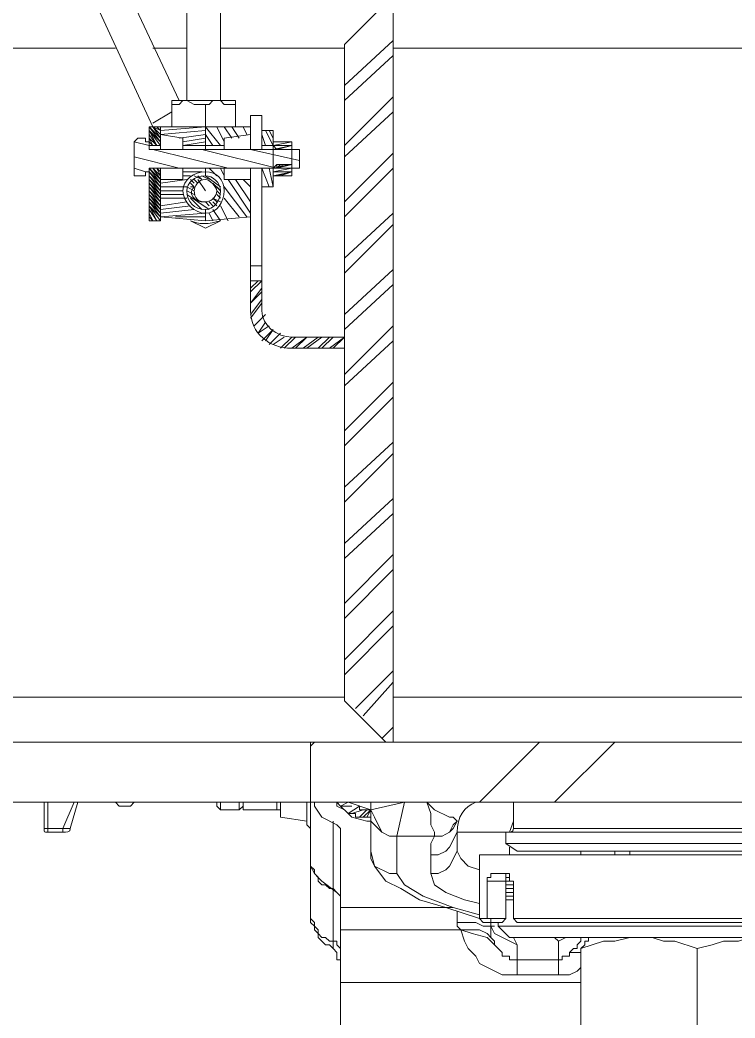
# Model space of a CAD drawing. Header units: millimetres. Extents: x 25083 to 52777, y 24772 to 45779.
# Drawn here: x 46421.3 to 46492.1, y 38540.3 to 38639 of the extents above; entities that cross this region are included whole.
import ezdxf

# ---------------------------------------------------------------- set-up
doc = ezdxf.new("R2010")
doc.units = ezdxf.units.MM

# ---------------------------------------------------------------- blocks, each defined once
blk = doc.blocks.new('zw$F4C5')
at = {"color": 7, "lineweight": 5}
for points in [[(318.255, 181.223), (326.796, 163.027)], [(315.284, 179.738), (324.196, 160.427)], [(327.539, 163.027), (327.539, 176.024)], [(330.881, 163.027), (330.881, 176.024)], [(347.221, 172.682), (343.136, 168.597)], [(347.963, 172.682), (347.963, 99.524)], [(320.483, 168.226), (284.09, 168.226)], [(327.539, 168.226), (324.196, 168.226)], [(343.136, 168.226), (330.881, 168.226)], [(343.136, 168.597), (343.136, 103.609)], [(385.471, 168.226), (347.963, 168.226)], [(326.053, 163.027), (326.053, 162.655)], [(329.395, 163.027), (326.053, 163.027)], [(326.053, 162.655), (326.796, 162.655), (327.167, 163.027), (327.539, 163.027)], [(327.539, 163.027), (328.281, 162.655), (329.395, 162.655)], [(330.881, 163.027), (329.395, 163.027)], [(329.395, 162.655), (329.767, 162.655), (330.138, 163.027), (330.881, 163.027)], [(332.366, 163.027), (330.881, 163.027)], [(330.881, 163.027), (331.252, 162.655), (332.366, 162.655)], [(332.366, 163.027), (332.366, 162.655)], [(332.366, 162.655), (332.366, 163.027)], [(326.053, 160.427), (326.053, 162.655)], [(329.395, 158.199), (329.395, 162.655)], [(332.366, 160.427), (332.366, 162.655)], [(332.366, 160.427), (332.366, 162.655)], [(326.053, 161.913), (324.196, 160.798)], [(332.366, 160.798), (332.366, 161.17)], [(332.366, 161.17), (332.366, 160.798)], [(333.852, 161.541), (333.852, 158.199)], [(334.966, 161.541), (333.852, 161.541)], [(334.966, 158.57), (334.966, 161.541)], [(323.825, 158.57), (323.825, 160.427)], [(323.825, 160.427), (324.939, 160.427)], [(323.825, 158.942), (323.825, 160.427)], [(324.939, 158.57), (324.939, 160.427)], [(324.939, 160.427), (329.395, 160.427)], [(329.395, 160.427), (329.395, 158.57)], [(329.395, 160.427), (329.395, 158.57)], [(333.852, 160.427), (329.395, 160.427)], [(329.395, 160.427), (329.395, 158.199)], [(332.366, 160.798), (332.366, 160.427)], [(332.366, 160.427), (332.366, 160.798)], [(332.366, 160.798), (332.366, 160.427)], [(333.852, 159.684), (333.852, 160.427)], [(334.966, 160.056), (336.08, 160.056)], [(336.08, 158.57), (336.08, 160.056)], [(322.711, 159.313), (322.34, 158.942)], [(323.454, 159.313), (322.711, 159.313)], [(322.711, 159.313), (323.454, 159.313)], [(323.454, 159.313), (323.454, 158.942)], [(324.939, 159.684), (327.167, 159.313)], [(327.167, 158.57), (327.167, 159.313)], [(333.852, 159.684), (331.252, 159.313)], [(331.252, 158.57), (331.252, 159.313)], [(333.852, 159.684), (333.852, 158.199)], [(322.34, 158.942), (322.34, 155.599)], [(323.825, 158.942), (323.454, 158.942)], [(323.825, 158.57), (323.825, 158.199)], [(323.825, 158.57), (324.939, 158.57)], [(338.679, 158.199), (323.825, 158.199)], [(324.939, 158.199), (324.939, 158.57)], [(327.167, 158.57), (329.395, 158.57)], [(327.167, 158.57), (327.167, 158.199)], [(331.252, 158.57), (329.395, 158.57)], [(329.395, 158.199), (329.395, 158.57)], [(329.395, 158.57), (329.395, 158.199)], [(331.252, 158.57), (331.252, 158.199)], [(334.966, 158.57), (336.08, 158.57)], [(334.966, 158.57), (334.966, 158.199)], [(337.937, 158.942), (336.08, 158.942)], [(336.08, 158.57), (336.451, 158.199)], [(336.08, 158.57), (336.08, 158.199)], [(336.08, 158.199), (336.08, 156.342)], [(337.937, 158.199), (336.451, 158.199)], [(337.937, 158.942), (337.937, 158.199)], [(337.937, 157.828), (337.937, 158.199)], [(338.679, 158.199), (338.679, 156.713)], [(337.937, 157.456), (337.937, 157.828)], [(337.937, 157.085), (337.937, 157.456)], [(337.937, 156.713), (337.937, 157.085)], [(323.825, 151.143), (323.825, 156.342)], [(323.825, 156.342), (324.939, 156.342)], [(323.825, 156.342), (338.679, 156.342)], [(324.939, 151.143), (324.939, 156.342)], [(327.167, 155.228), (327.167, 156.342)], [(327.167, 156.342), (329.395, 156.342)], [(329.395, 156.342), (329.395, 155.971)], [(329.395, 156.342), (329.395, 155.971)], [(331.252, 156.342), (329.395, 156.342)], [(329.395, 156.342), (329.395, 155.971)], [(331.252, 155.228), (331.252, 156.342)], [(333.852, 142.23), (333.852, 156.342)], [(333.852, 156.342), (333.852, 155.228)], [(334.966, 142.23), (334.966, 156.342)], [(334.966, 156.342), (336.08, 156.342)], [(336.451, 156.713), (336.08, 156.342)], [(336.08, 154.485), (336.08, 156.342)], [(336.451, 156.713), (337.937, 156.713)], [(337.937, 156.713), (337.937, 155.971)], [(338.679, 156.713), (338.679, 156.342)], [(322.711, 155.599), (322.34, 155.599)], [(322.711, 155.599), (323.454, 155.599)], [(323.454, 155.971), (323.454, 155.599)], [(323.825, 155.971), (323.454, 155.971)], [(323.825, 151.143), (323.825, 155.971)], [(327.167, 155.228), (324.939, 155.228)], [(328.653, 155.228), (329.395, 154.114)], [(329.395, 155.599), (329.395, 155.971)], [(329.395, 155.599), (329.395, 155.971)], [(331.252, 155.228), (333.852, 155.228)], [(333.852, 151.514), (333.852, 155.228)], [(336.08, 155.971), (336.08, 155.599)], [(337.937, 155.599), (336.08, 155.599)], [(337.937, 155.971), (337.937, 155.599)], [(334.966, 154.485), (336.08, 154.485)], [(329.395, 151.886), (329.395, 152.257)], [(329.395, 151.886), (329.395, 152.257)], [(323.825, 151.143), (324.939, 151.143)], [(329.395, 151.143), (324.939, 151.514)], [(329.395, 151.143), (324.939, 151.514)], [(327.91, 151.143), (329.395, 150.4)], [(329.395, 151.886), (329.395, 151.143)], [(329.395, 151.886), (329.395, 151.143)], [(329.395, 151.886), (329.395, 151.143)], [(329.395, 151.143), (333.852, 151.514)], [(329.395, 151.143), (333.852, 151.514)], [(329.395, 150.4), (330.881, 151.143)], [(333.852, 146.687), (334.966, 146.687)], [(333.852, 145.201), (334.966, 145.201)], [(337.937, 139.631), (343.136, 139.631)], [(343.136, 138.517), (337.937, 138.517)], [(236.184, 103.981), (343.136, 103.981)], [(347.963, 103.981), (385.471, 103.981)], [(347.221, 99.524), (343.136, 103.609)], [(256.238, 99.524), (528.444, 99.524)], [(339.793, 82.07), (339.793, 99.524)], [(272.949, 93.582), (528.444, 93.582)], [(313.427, 90.983), (313.427, 93.582)], [(313.798, 90.612), (313.798, 93.582)], [(315.284, 90.983), (316.398, 93.582)], [(316.027, 90.983), (316.769, 93.582)], [(321.226, 93.211), (320.854, 93.211), (320.483, 93.582)], [(322.34, 93.582), (321.968, 93.211), (321.226, 93.211)], [(330.51, 93.582), (330.51, 93.211)], [(330.881, 92.84), (330.51, 93.211)], [(330.881, 93.582), (330.881, 92.84)], [(332.738, 92.84), (332.738, 93.582)], [(333.109, 93.211), (332.738, 92.84)], [(333.109, 93.582), (333.109, 93.211)], [(333.109, 93.582), (333.109, 92.84)], [(333.109, 93.211), (333.109, 92.84)], [(336.451, 92.84), (336.451, 93.582)], [(336.451, 93.582), (336.451, 92.84)], [(336.451, 93.211), (336.451, 92.84)], [(336.823, 93.582), (336.823, 92.097)], [(339.422, 92.468), (339.422, 93.582)], [(342.393, 91.354), (340.908, 92.097), (340.165, 93.211), (340.165, 93.582)], [(342.764, 93.211), (342.393, 93.582)], [(342.393, 93.582), (342.393, 93.211)], [(342.393, 93.211), (342.393, 93.582)], [(342.393, 93.211), (342.393, 93.582)], [(342.393, 93.211), (342.393, 93.582)], [(342.393, 93.211), (343.136, 92.84), (343.878, 92.097)], [(343.507, 93.582), (342.764, 93.211)], [(343.507, 92.468), (342.764, 93.211)], [(342.764, 93.211), (343.878, 93.211)], [(342.764, 93.211), (343.878, 93.211)], [(345.735, 92.84), (343.507, 93.582)], [(344.621, 93.211), (343.507, 92.468)], [(343.507, 92.468), (344.621, 93.211)], [(344.621, 93.211), (344.621, 92.84)], [(345.735, 88.755), (345.735, 93.582)], [(345.735, 92.84), (349.077, 93.582)], [(348.335, 90.24), (349.077, 93.582)], [(349.077, 93.582), (351.306, 93.582)], [(353.905, 92.097), (353.534, 92.097), (352.048, 92.84), (351.306, 93.582)], [(352.048, 90.24), (352.048, 90.612), (351.677, 91.354), (351.677, 92.468), (351.306, 93.582)], [(355.762, 93.582), (359.847, 93.582)], [(359.847, 90.983), (359.847, 93.582)], [(330.881, 92.84), (332.738, 92.84)], [(333.109, 92.84), (336.451, 92.84)], [(336.451, 92.84), (336.823, 92.84)], [(336.823, 92.097), (339.422, 91.726)], [(339.422, 92.468), (339.422, 91.354), (339.793, 90.983)], [(343.878, 92.468), (343.507, 92.468)], [(343.878, 92.468), (344.993, 92.84)], [(344.621, 92.097), (344.25, 92.097), (344.25, 92.468), (343.878, 92.468)], [(343.878, 92.097), (345.364, 91.726)], [(344.621, 92.84), (345.364, 92.84)], [(345.364, 92.84), (344.621, 92.097)], [(344.993, 92.097), (344.621, 92.097)], [(344.993, 92.097), (345.735, 92.84)], [(345.364, 92.097), (344.993, 92.097)], [(345.364, 92.84), (345.735, 92.84)], [(345.364, 92.097), (345.735, 92.84)], [(345.735, 92.097), (345.364, 92.097)], [(345.735, 92.84), (346.107, 92.097)], [(345.735, 92.468), (345.735, 92.84)], [(348.335, 90.24), (347.592, 90.24), (346.849, 90.612), (345.735, 91.726), (345.735, 92.468)], [(346.107, 92.097), (346.849, 90.612), (347.592, 90.24), (348.335, 90.24)], [(354.276, 91.726), (353.905, 92.097)], [(359.847, 92.097), (359.847, 91.726)], [(313.798, 90.983), (313.427, 90.983), (313.427, 91.354)], [(315.284, 90.983), (313.798, 90.983)], [(315.284, 90.612), (315.284, 90.983)], [(316.027, 90.983), (315.284, 90.983)], [(342.022, 79.842), (342.022, 91.726)], [(342.764, 90.983), (342.393, 91.354)], [(342.764, 49.762), (342.764, 90.983)], [(345.364, 91.726), (345.735, 91.726)], [(354.276, 91.726), (353.905, 90.983), (353.534, 90.612), (352.791, 90.24), (352.048, 90.24)], [(353.905, 91.354), (353.534, 90.612), (352.791, 90.24), (352.048, 90.24)], [(354.276, 91.726), (353.905, 91.354)], [(359.847, 91.726), (359.476, 90.612)], [(359.847, 90.983), (399.954, 90.983)], [(313.798, 90.612), (315.284, 90.612)], [(348.335, 90.24), (348.335, 86.527)], [(352.048, 90.24), (348.335, 90.24)], [(354.276, 90.612), (353.534, 89.126), (353.162, 88.755), (352.42, 88.383), (351.677, 88.383)], [(352.048, 90.24), (351.677, 89.498), (351.677, 88.383)], [(354.276, 88.755), (354.276, 90.612)], [(359.847, 90.612), (354.276, 90.612)], [(359.104, 90.612), (359.104, 89.498)], [(359.104, 90.612), (400.696, 90.612)], [(400.696, 90.612), (359.104, 90.612)], [(360.218, 88.755), (359.104, 89.498)], [(359.104, 89.498), (400.696, 89.498)], [(359.476, 88.383), (359.476, 89.126)], [(348.706, 85.041), (347.221, 85.784), (346.107, 87.269), (345.735, 88.755)], [(345.735, 88.755), (345.735, 88.012), (346.107, 87.269), (347.592, 86.527), (348.335, 86.527)], [(351.677, 86.527), (352.42, 86.527), (353.162, 86.898), (353.534, 87.269), (354.276, 88.755)], [(351.677, 86.527), (351.677, 88.383)], [(356.505, 86.898), (355.391, 87.269), (354.648, 88.012), (354.276, 88.755)], [(356.505, 88.383), (356.505, 82.07)], [(403.296, 88.383), (356.505, 88.383)], [(356.876, 88.383), (356.505, 88.383)], [(403.296, 88.383), (356.876, 88.383)], [(360.218, 88.755), (399.954, 88.755)], [(366.531, 88.755), (366.531, 88.383)], [(369.874, 88.755), (369.874, 88.383)], [(371.359, 88.755), (371.359, 88.383)], [(340.165, 86.527), (340.165, 86.898), (339.793, 87.269)], [(339.793, 87.269), (340.165, 86.527), (340.908, 85.784), (342.393, 84.67)], [(340.908, 85.413), (340.536, 85.784), (340.536, 86.155), (340.165, 86.527)], [(353.905, 83.184), (350.934, 84.298), (349.077, 85.413), (348.335, 86.527)], [(351.677, 86.527), (352.048, 85.413), (353.162, 84.67), (355.019, 83.927), (356.505, 83.556)], [(357.619, 86.527), (357.619, 86.155), (357.247, 86.155), (357.247, 85.784)], [(357.619, 86.527), (359.104, 86.527)], [(359.476, 86.527), (359.104, 86.527)], [(359.847, 85.784), (359.476, 85.784), (359.476, 86.527), (359.104, 86.527)], [(359.104, 86.155), (359.104, 86.527)], [(359.476, 86.155), (359.104, 86.155)], [(359.476, 86.155), (359.104, 86.155)], [(359.104, 85.784), (359.104, 86.155)], [(342.022, 85.041), (341.65, 85.041), (341.279, 85.413), (340.908, 85.413)], [(342.393, 84.67), (342.022, 85.041)], [(353.162, 83.184), (350.563, 83.927), (348.706, 85.041)], [(357.247, 85.784), (357.247, 82.07)], [(359.104, 85.784), (357.247, 85.784)], [(359.476, 85.784), (359.104, 85.784)], [(359.104, 82.07), (359.104, 85.784)], [(359.847, 85.413), (359.104, 85.413)], [(359.847, 85.413), (359.104, 85.413)], [(359.847, 85.041), (359.104, 85.041)], [(359.847, 82.07), (359.847, 85.784)], [(342.393, 84.67), (342.764, 84.298)], [(359.847, 84.67), (359.104, 84.67)], [(359.104, 84.298), (359.847, 84.298)], [(359.847, 84.298), (359.104, 84.298)], [(342.764, 83.184), (353.534, 83.184)], [(353.162, 83.184), (356.505, 82.07)], [(353.162, 83.184), (353.905, 83.184)], [(356.505, 82.442), (353.905, 83.184)], [(359.847, 83.927), (359.104, 83.927)], [(339.793, 82.07), (340.165, 81.699), (340.165, 81.328), (340.536, 80.956), (340.536, 80.585), (340.908, 80.214), (341.279, 80.214), (341.65, 79.842), (342.022, 79.842)], [(339.793, 82.07), (339.793, 81.699), (340.165, 81.328), (340.165, 80.956), (340.536, 80.585), (340.536, 80.214), (341.279, 79.471), (341.65, 79.471), (342.022, 79.099)], [(354.276, 81.699), (354.276, 82.813)], [(356.876, 81.699), (356.505, 82.07)], [(356.505, 82.07), (359.104, 82.07)], [(357.619, 81.699), (357.619, 82.07), (357.247, 82.07)], [(358.733, 81.699), (359.104, 82.07)], [(360.218, 81.699), (359.847, 82.07)], [(359.847, 82.07), (385.842, 82.07)], [(354.276, 81.699), (354.276, 81.328), (354.648, 80.956)], [(354.276, 81.699), (356.133, 81.699), (356.876, 81.328)], [(356.876, 81.699), (358.733, 81.699)], [(356.876, 81.328), (357.619, 81.328)], [(357.247, 81.699), (357.619, 81.699)], [(357.619, 81.699), (357.619, 81.328), (357.99, 81.328)], [(357.619, 81.699), (357.619, 81.328)], [(358.361, 81.699), (357.619, 81.699)], [(357.619, 80.214), (357.619, 81.328)], [(360.218, 79.471), (357.99, 80.585), (357.619, 81.328)], [(358.361, 81.699), (358.361, 81.328)], [(359.476, 80.214), (358.361, 81.328)], [(358.361, 81.328), (401.439, 81.328)], [(360.218, 81.699), (385.471, 81.699)], [(354.648, 80.956), (342.764, 80.956)], [(358.361, 79.099), (357.247, 80.214), (355.762, 80.585), (354.648, 80.956)], [(357.619, 80.214), (357.247, 80.585), (356.505, 80.956), (354.648, 80.956)], [(354.648, 80.956), (355.019, 79.842), (355.391, 79.099), (356.133, 78.357), (356.505, 77.614), (358.733, 76.5), (360.218, 76.5)], [(358.361, 79.099), (357.99, 79.471), (357.99, 79.842), (357.619, 80.214)], [(359.476, 80.214), (400.696, 80.214)], [(360.218, 79.471), (359.847, 80.214)], [(363.932, 80.214), (364.303, 79.842)], [(365.046, 80.214), (364.303, 79.842)], [(365.417, 78.728), (365.789, 79.099), (366.16, 79.099), (366.16, 79.471), (366.531, 79.842), (366.531, 80.214)], [(366.531, 79.099), (366.903, 79.471), (366.903, 79.842), (367.274, 79.842), (367.274, 80.214)], [(372.473, 80.214), (371.359, 80.214), (369.874, 79.842), (368.759, 79.842), (366.531, 79.099)], [(367.274, 80.214), (366.903, 80.214)], [(378.043, 79.099), (375.815, 79.842), (374.701, 79.842), (373.587, 80.214), (372.473, 80.214)], [(384.728, 80.214), (383.242, 80.214), (382.128, 79.842), (380.643, 79.842), (379.529, 79.471), (378.043, 79.099)], [(342.022, 79.842), (342.022, 79.099)], [(342.022, 79.842), (342.393, 79.842), (342.393, 79.471), (342.764, 79.099)], [(342.022, 79.099), (342.393, 78.728), (342.393, 77.985), (342.764, 77.985), (342.764, 77.614)], [(360.218, 77.985), (359.476, 77.985), (359.476, 78.357), (358.733, 78.357), (358.733, 78.728), (358.361, 79.099)], [(360.218, 79.471), (360.218, 77.985)], [(364.303, 77.985), (364.303, 79.842)], [(366.531, 70.187), (366.531, 79.099)], [(378.043, 70.187), (378.043, 79.099)], [(365.417, 78.728), (365.417, 78.357), (364.675, 78.357), (364.675, 77.985), (364.303, 77.985)], [(366.531, 78.728), (365.417, 78.728)], [(360.218, 77.985), (360.218, 76.5)], [(360.218, 77.985), (364.303, 77.985)], [(364.303, 76.5), (364.303, 77.985)], [(364.303, 76.5), (365.417, 76.5), (366.16, 76.871), (366.531, 77.243)], [(364.303, 76.5), (360.218, 76.5)], [(342.764, 75.757), (366.531, 75.757)]]:
    blk.add_lwpolyline(points, dxfattribs=at)
at = {"color": 7, "lineweight": 0}
for points in [[(347.221, 172.682), (343.136, 168.597)], [(347.963, 168.968), (343.136, 164.512)], [(347.963, 167.483), (343.136, 163.027)], [(347.963, 163.398), (343.136, 158.57)], [(347.963, 161.913), (343.136, 157.456)], [(323.825, 160.427), (324.939, 158.942)], [(323.825, 160.427), (324.939, 158.942)], [(323.825, 160.427), (324.939, 158.942)], [(323.825, 160.427), (324.939, 158.942)], [(323.825, 160.427), (324.939, 158.942)], [(323.825, 160.427), (324.939, 158.942)], [(323.825, 160.427), (324.939, 159.313)], [(323.825, 160.427), (324.939, 159.313)], [(323.825, 160.427), (324.939, 159.313)], [(323.825, 160.427), (324.939, 159.313)], [(323.825, 160.427), (324.939, 159.313)], [(323.825, 160.427), (324.939, 159.313)], [(323.825, 160.056), (324.568, 158.57)], [(323.825, 160.056), (324.939, 158.57)], [(323.825, 160.056), (324.939, 158.57)], [(323.825, 160.056), (324.939, 158.57)], [(323.825, 160.056), (324.939, 158.57)], [(323.825, 160.056), (324.939, 158.57)], [(323.825, 160.056), (324.939, 158.942)], [(324.196, 160.427), (324.939, 159.313)], [(324.196, 160.427), (324.939, 159.313)], [(324.196, 160.427), (324.939, 159.684)], [(324.196, 160.427), (324.939, 159.684)], [(324.196, 160.427), (324.939, 159.684)], [(324.196, 160.427), (324.939, 159.684)], [(324.196, 160.427), (324.939, 159.684)], [(324.196, 160.427), (324.939, 159.684)], [(324.196, 160.427), (324.939, 159.684)], [(324.196, 160.427), (324.939, 160.056)], [(324.568, 160.427), (324.939, 160.056)], [(324.568, 160.427), (324.939, 160.056)], [(324.568, 160.427), (324.939, 160.056)], [(324.568, 160.427), (324.939, 160.056)], [(324.568, 160.427), (324.939, 160.056)], [(324.568, 160.427), (324.939, 160.056)], [(324.568, 160.427), (324.939, 160.427)], [(324.568, 160.427), (324.939, 160.427)], [(324.568, 160.427), (324.939, 160.427)], [(324.568, 160.427), (324.939, 160.427)], [(329.395, 160.427), (324.939, 160.056)], [(329.395, 160.056), (324.939, 159.684)], [(329.395, 160.427), (330.881, 158.57)], [(330.51, 160.427), (331.252, 158.942)], [(331.252, 160.427), (331.995, 159.313)], [(331.995, 160.427), (332.738, 159.313)], [(333.109, 160.427), (333.48, 159.684)], [(336.08, 158.57), (335.337, 160.056)], [(336.08, 159.313), (335.709, 160.056)], [(323.825, 159.684), (324.568, 158.57)], [(323.825, 159.684), (324.568, 158.57)], [(323.825, 159.684), (324.568, 158.57)], [(323.825, 159.684), (324.568, 158.57)], [(323.825, 159.684), (324.568, 158.57)], [(323.825, 159.684), (324.568, 158.57)], [(323.825, 159.684), (324.568, 158.57)], [(323.825, 159.313), (324.196, 158.57)], [(323.825, 159.313), (324.196, 158.57)], [(323.825, 159.313), (324.196, 158.57)], [(323.825, 159.313), (324.196, 158.57)], [(323.825, 159.313), (324.196, 158.57)], [(323.825, 159.313), (324.568, 158.57)], [(323.825, 159.313), (324.568, 158.57)], [(329.395, 159.684), (326.796, 159.313)], [(329.395, 159.313), (327.167, 158.942)], [(329.395, 159.684), (330.138, 158.57)], [(335.337, 158.57), (334.966, 159.684)], [(322.34, 158.942), (323.825, 158.57)], [(323.825, 158.942), (323.825, 158.57)], [(323.825, 158.942), (324.196, 158.57)], [(323.825, 158.942), (324.196, 158.57)], [(323.825, 158.942), (324.196, 158.57)], [(323.825, 158.942), (324.196, 158.57)], [(323.825, 158.942), (324.196, 158.57)], [(323.825, 158.942), (324.196, 158.57)], [(324.196, 158.199), (331.624, 156.342)], [(329.395, 158.942), (327.167, 158.57)], [(329.395, 158.57), (329.024, 158.57)], [(329.024, 158.199), (336.451, 156.342)], [(333.852, 158.199), (338.679, 157.085)], [(337.937, 158.942), (336.08, 158.57)], [(337.937, 158.942), (336.08, 158.57)], [(337.937, 158.942), (336.08, 158.57)], [(337.937, 158.942), (336.08, 158.57)], [(337.937, 158.942), (336.08, 158.57)], [(337.937, 158.942), (336.08, 158.57)], [(337.937, 158.942), (336.08, 158.57)], [(337.937, 158.942), (336.08, 158.57)], [(337.937, 158.942), (336.08, 158.57)], [(337.937, 158.942), (336.08, 158.57)], [(337.937, 158.942), (336.08, 158.57)], [(337.937, 158.942), (336.08, 158.57)], [(337.937, 158.942), (336.08, 158.57)], [(337.937, 158.942), (336.08, 158.57)], [(337.937, 158.942), (336.08, 158.57)], [(337.937, 158.942), (336.08, 158.57)], [(337.937, 158.942), (336.08, 158.57)], [(337.937, 158.942), (336.08, 158.942)], [(337.937, 158.942), (336.08, 158.942)], [(337.937, 158.942), (336.08, 158.942)], [(337.937, 158.942), (336.08, 158.942)], [(337.937, 158.942), (336.08, 158.942)], [(337.937, 158.942), (336.08, 158.942)], [(337.937, 158.942), (336.08, 158.942)], [(337.937, 158.942), (336.08, 158.942)], [(337.937, 158.942), (336.08, 158.942)], [(337.937, 158.942), (336.08, 158.942)], [(337.937, 158.942), (336.08, 158.942)], [(337.565, 158.942), (336.08, 158.942)], [(337.565, 158.942), (336.08, 158.942)], [(337.565, 158.942), (336.08, 158.942)], [(337.194, 158.942), (336.08, 158.942)], [(337.194, 158.942), (336.08, 158.942)], [(337.194, 158.942), (336.08, 158.942)], [(336.823, 158.942), (336.08, 158.942)], [(336.823, 158.942), (336.08, 158.942)], [(336.823, 158.942), (336.08, 158.942)], [(336.451, 158.942), (336.08, 158.942)], [(336.451, 158.942), (336.08, 158.942)], [(336.451, 158.942), (336.08, 158.942)], [(337.937, 158.57), (336.08, 158.199)], [(337.937, 158.57), (336.08, 158.199)], [(337.937, 158.57), (336.08, 158.199)], [(337.937, 158.57), (336.08, 158.199)], [(337.937, 158.57), (336.08, 158.199)], [(337.937, 158.57), (336.08, 158.57)], [(337.937, 158.57), (336.08, 158.57)], [(337.937, 158.57), (336.08, 158.57)], [(337.937, 158.57), (336.08, 158.57)], [(337.937, 158.57), (336.08, 158.57)], [(337.937, 158.57), (336.08, 158.57)], [(337.937, 158.57), (336.08, 158.57)], [(337.937, 158.57), (336.08, 158.57)], [(337.937, 158.57), (336.08, 158.57)], [(337.937, 158.57), (336.08, 158.57)], [(337.937, 158.57), (336.08, 158.57)], [(337.937, 158.57), (336.08, 158.57)], [(337.937, 158.57), (336.08, 158.57)], [(337.937, 158.57), (336.08, 158.57)], [(337.937, 158.57), (336.08, 158.57)], [(337.937, 158.57), (336.08, 158.57)], [(337.937, 158.57), (336.08, 158.57)], [(337.937, 158.57), (336.08, 158.57)], [(337.937, 158.57), (336.451, 158.199)], [(337.937, 158.57), (336.451, 158.199)], [(337.937, 158.57), (336.451, 158.199)], [(337.937, 158.57), (336.451, 158.199)], [(337.937, 158.57), (336.451, 158.199)], [(337.937, 158.57), (336.451, 158.199)], [(337.937, 158.57), (336.451, 158.199)], [(337.937, 158.57), (336.451, 158.199)], [(337.937, 158.57), (336.451, 158.199)], [(337.937, 158.57), (336.451, 158.199)], [(337.937, 158.57), (336.451, 158.199)], [(337.937, 158.199), (336.451, 158.199)], [(337.937, 158.199), (336.451, 158.199)], [(337.937, 158.199), (336.451, 158.199)], [(337.937, 158.199), (336.451, 158.199)], [(337.937, 158.199), (336.451, 158.199)], [(337.937, 158.199), (336.451, 158.199)], [(337.937, 158.199), (336.451, 158.199)], [(337.937, 158.199), (336.823, 158.199)], [(337.937, 158.199), (336.823, 158.199)], [(337.937, 158.199), (336.823, 158.199)], [(337.937, 158.199), (337.194, 158.199)], [(337.937, 158.199), (337.194, 158.199)], [(337.937, 158.199), (337.194, 158.199)], [(337.937, 158.199), (337.565, 158.199)], [(337.937, 158.199), (337.565, 158.199)], [(337.937, 158.199), (337.565, 158.199)], [(322.34, 157.456), (326.796, 156.342)], [(347.963, 157.828), (343.136, 153)], [(322.34, 156.342), (323.454, 155.971)], [(323.825, 156.342), (324.939, 154.857)], [(323.825, 156.342), (324.939, 154.857)], [(323.825, 156.342), (324.939, 154.857)], [(323.825, 156.342), (324.939, 154.857)], [(323.825, 156.342), (324.939, 154.857)], [(323.825, 156.342), (324.939, 154.857)], [(323.825, 156.342), (324.939, 155.228)], [(324.196, 156.342), (324.939, 155.228)], [(324.196, 156.342), (324.939, 155.228)], [(324.196, 156.342), (324.939, 155.228)], [(324.196, 156.342), (324.939, 155.228)], [(324.196, 156.342), (324.939, 155.228)], [(324.196, 156.342), (324.939, 155.228)], [(324.196, 156.342), (324.939, 155.228)], [(324.196, 156.342), (324.939, 155.599)], [(324.196, 156.342), (324.939, 155.599)], [(324.196, 156.342), (324.939, 155.599)], [(324.196, 156.342), (324.939, 155.599)], [(324.568, 156.342), (324.939, 155.599)], [(324.568, 156.342), (324.939, 155.599)], [(324.568, 156.342), (324.939, 155.599)], [(324.568, 156.342), (324.939, 155.971)], [(324.568, 156.342), (324.939, 155.971)], [(324.568, 156.342), (324.939, 155.971)], [(324.568, 156.342), (324.939, 155.971)], [(324.568, 156.342), (324.939, 155.971)], [(324.568, 156.342), (324.939, 155.971)], [(324.568, 156.342), (324.939, 155.971)], [(327.91, 156.342), (327.167, 156.342)], [(329.767, 156.342), (330.51, 155.599)], [(330.881, 156.342), (331.252, 155.599)], [(335.709, 154.485), (334.966, 156.342)], [(336.08, 154.485), (335.709, 156.342)], [(337.937, 156.713), (336.08, 156.342)], [(336.08, 155.971), (336.08, 156.342)], [(337.937, 156.342), (336.08, 155.971)], [(337.937, 156.342), (336.08, 155.971)], [(337.937, 156.342), (336.08, 155.971)], [(337.937, 156.342), (336.08, 155.971)], [(337.937, 156.342), (336.08, 155.971)], [(337.937, 156.342), (336.08, 155.971)], [(337.937, 156.342), (336.08, 155.971)], [(337.937, 156.342), (336.08, 155.971)], [(337.937, 156.342), (336.08, 155.971)], [(337.937, 156.342), (336.08, 155.971)], [(337.937, 156.342), (336.08, 155.971)], [(337.937, 156.342), (336.08, 155.971)], [(337.937, 156.342), (336.08, 155.971)], [(337.937, 156.342), (336.08, 155.971)], [(337.937, 156.342), (336.08, 155.971)], [(337.937, 156.342), (336.08, 155.971)], [(337.937, 156.342), (336.08, 156.342)], [(337.937, 156.342), (336.08, 156.342)], [(337.937, 156.342), (336.08, 156.342)], [(337.937, 156.342), (336.08, 156.342)], [(337.937, 156.342), (336.08, 156.342)], [(337.937, 156.342), (336.08, 156.342)], [(337.937, 156.342), (336.08, 156.342)], [(337.937, 156.342), (336.08, 156.342)], [(337.937, 156.342), (336.08, 156.342)], [(337.937, 156.342), (336.08, 156.342)], [(337.937, 156.342), (336.08, 156.342)], [(337.937, 156.342), (336.08, 156.342)], [(337.937, 156.342), (336.08, 156.342)], [(337.937, 156.342), (336.08, 156.342)], [(337.937, 156.342), (336.08, 156.342)], [(337.937, 156.342), (336.08, 156.342)], [(337.937, 156.342), (336.08, 156.342)], [(337.937, 156.342), (336.08, 156.342)], [(337.937, 156.342), (336.08, 156.342)], [(337.937, 156.713), (336.451, 156.342)], [(337.937, 156.713), (336.451, 156.342)], [(337.937, 156.713), (336.451, 156.342)], [(337.565, 156.713), (336.451, 156.342)], [(337.565, 156.713), (336.451, 156.342)], [(337.565, 156.713), (336.451, 156.342)], [(337.194, 156.713), (336.451, 156.342)], [(337.194, 156.713), (336.451, 156.342)], [(337.194, 156.713), (336.451, 156.342)], [(336.823, 156.713), (336.451, 156.342)], [(336.823, 156.713), (336.451, 156.342)], [(336.823, 156.713), (336.451, 156.342)], [(336.451, 156.713), (336.451, 156.342)], [(347.963, 156.342), (343.136, 151.514)], [(323.825, 155.971), (324.939, 154.485)], [(323.825, 155.971), (324.939, 154.485)], [(323.825, 155.971), (324.939, 154.485)], [(323.825, 155.971), (324.939, 154.485)], [(323.825, 155.971), (324.939, 154.485)], [(323.825, 155.971), (324.939, 154.485)], [(323.825, 155.971), (324.939, 154.857)], [(323.825, 155.599), (324.939, 154.114)], [(323.825, 155.599), (324.939, 154.114)], [(323.825, 155.599), (324.939, 154.114)], [(323.825, 155.599), (324.939, 154.114)], [(323.825, 155.599), (324.939, 154.114)], [(323.825, 155.599), (324.939, 154.114)], [(323.825, 155.599), (324.939, 154.485)], [(323.825, 155.228), (324.939, 153.743)], [(323.825, 155.228), (324.939, 153.743)], [(323.825, 155.228), (324.939, 153.743)], [(323.825, 155.228), (324.939, 153.743)], [(323.825, 155.228), (324.939, 153.743)], [(323.825, 155.228), (324.939, 153.743)], [(323.825, 155.228), (324.939, 154.114)], [(327.539, 155.228), (324.939, 154.857)], [(329.024, 155.971), (327.167, 155.971)], [(327.91, 155.599), (327.167, 155.599)], [(328.281, 154.857), (327.91, 155.228)], [(329.024, 155.228), (328.281, 155.599)], [(328.653, 154.857), (328.281, 155.228)], [(329.024, 155.228), (328.653, 155.599)], [(329.767, 155.228), (329.024, 155.599)], [(330.881, 154.485), (329.395, 155.599)], [(331.624, 155.228), (333.852, 151.886)], [(332.366, 155.228), (333.852, 153)], [(333.109, 155.228), (333.852, 154.485)], [(337.937, 155.971), (336.08, 155.599)], [(337.937, 155.971), (336.08, 155.599)], [(337.937, 155.971), (336.08, 155.599)], [(337.937, 155.971), (336.08, 155.599)], [(337.937, 155.971), (336.08, 155.599)], [(337.937, 155.971), (336.08, 155.599)], [(337.937, 155.971), (336.08, 155.599)], [(337.937, 155.971), (336.08, 155.599)], [(337.937, 155.971), (336.08, 155.599)], [(337.937, 155.971), (336.08, 155.599)], [(337.937, 155.971), (336.08, 155.971)], [(337.937, 155.971), (336.08, 155.971)], [(337.937, 155.971), (336.08, 155.971)], [(337.937, 155.971), (336.08, 155.971)], [(337.937, 155.971), (336.08, 155.971)], [(337.937, 155.971), (336.08, 155.971)], [(337.937, 155.971), (336.08, 155.971)], [(337.937, 155.971), (336.08, 155.971)], [(337.937, 155.971), (336.08, 155.971)], [(337.937, 155.971), (336.08, 155.971)], [(337.937, 155.971), (336.08, 155.971)], [(337.937, 155.971), (336.08, 155.971)], [(337.937, 155.971), (336.08, 155.971)], [(337.937, 155.971), (336.08, 155.971)], [(337.937, 155.971), (336.08, 155.971)], [(337.937, 155.971), (336.08, 155.971)], [(337.937, 155.971), (336.08, 155.971)], [(337.937, 155.971), (336.08, 155.971)], [(337.937, 155.971), (336.451, 155.599)], [(337.937, 155.971), (336.451, 155.599)], [(337.937, 155.971), (336.451, 155.599)], [(337.937, 155.971), (336.823, 155.599)], [(337.937, 155.971), (336.823, 155.599)], [(337.937, 155.599), (336.823, 155.599)], [(337.937, 155.599), (337.194, 155.599)], [(337.937, 155.599), (337.194, 155.599)], [(337.937, 155.599), (337.194, 155.599)], [(337.937, 155.599), (337.565, 155.599)], [(337.937, 155.599), (337.565, 155.599)], [(337.937, 155.599), (337.565, 155.599)], [(323.825, 154.857), (324.939, 153.371)], [(323.825, 154.857), (324.939, 153.371)], [(323.825, 154.857), (324.939, 153.371)], [(323.825, 154.857), (324.939, 153.371)], [(323.825, 154.857), (324.939, 153.371)], [(323.825, 154.857), (324.939, 153.371)], [(323.825, 154.857), (324.939, 153.743)], [(323.825, 154.485), (324.939, 153)], [(323.825, 154.485), (324.939, 153)], [(323.825, 154.485), (324.939, 153)], [(323.825, 154.485), (324.939, 153)], [(323.825, 154.485), (324.939, 153)], [(323.825, 154.485), (324.939, 153)], [(323.825, 154.485), (324.939, 153.371)], [(323.825, 154.114), (324.939, 152.629)], [(323.825, 154.114), (324.939, 152.629)], [(323.825, 154.114), (324.939, 152.629)], [(323.825, 154.114), (324.939, 152.629)], [(323.825, 154.114), (324.939, 152.629)], [(323.825, 154.114), (324.939, 152.629)], [(323.825, 154.114), (324.939, 153)], [(323.825, 154.114), (324.939, 153)], [(327.539, 154.485), (324.939, 154.485)], [(327.167, 154.114), (324.939, 154.114)], [(328.281, 154.114), (327.539, 154.485)], [(328.281, 153.743), (327.539, 154.114)], [(328.281, 154.485), (327.91, 154.857)], [(328.281, 154.485), (327.91, 154.485)], [(330.881, 154.114), (330.138, 154.857)], [(330.881, 154.114), (330.51, 154.485)], [(330.881, 153.743), (330.51, 154.114)], [(331.252, 154.485), (333.48, 151.514)], [(323.825, 153.743), (324.939, 152.257)], [(323.825, 153.743), (324.939, 152.257)], [(323.825, 153.743), (324.939, 152.257)], [(323.825, 153.743), (324.939, 152.257)], [(323.825, 153.743), (324.939, 152.257)], [(323.825, 153.743), (324.939, 152.257)], [(323.825, 153.743), (324.939, 152.629)], [(323.825, 153.371), (324.939, 151.886)], [(323.825, 153.371), (324.939, 151.886)], [(323.825, 153.371), (324.939, 151.886)], [(323.825, 153.371), (324.939, 151.886)], [(323.825, 153.371), (324.939, 151.886)], [(323.825, 153.371), (324.939, 151.886)], [(323.825, 153.371), (324.939, 152.257)], [(327.167, 153.743), (324.939, 153.743)], [(327.539, 153.371), (324.939, 153.371)], [(328.653, 153), (327.539, 153.743)], [(329.024, 152.257), (327.91, 153.371)], [(330.51, 153), (330.138, 153.371)], [(330.881, 153), (330.138, 153.371)], [(330.881, 153.371), (330.51, 153.743)], [(331.252, 153.371), (332.738, 151.514)], [(323.825, 153), (324.939, 151.514)], [(323.825, 153), (324.939, 151.514)], [(323.825, 153), (324.939, 151.514)], [(323.825, 153), (324.939, 151.514)], [(323.825, 153), (324.939, 151.514)], [(323.825, 153), (324.939, 151.514)], [(323.825, 153), (324.939, 151.886)], [(323.825, 152.629), (324.568, 151.143)], [(323.825, 152.629), (324.568, 151.143)], [(323.825, 152.629), (324.939, 151.143)], [(323.825, 152.629), (324.939, 151.143)], [(323.825, 152.629), (324.939, 151.143)], [(323.825, 152.629), (324.939, 151.143)], [(323.825, 152.629), (324.939, 151.514)], [(323.825, 152.257), (324.568, 151.143)], [(323.825, 152.257), (324.568, 151.143)], [(323.825, 152.257), (324.568, 151.143)], [(323.825, 152.257), (324.568, 151.143)], [(323.825, 152.257), (324.568, 151.143)], [(323.825, 152.257), (324.568, 151.143)], [(323.825, 152.257), (324.568, 151.143)], [(323.825, 152.257), (324.568, 151.143)], [(327.539, 153), (324.939, 152.629)], [(327.91, 152.629), (324.939, 152.257)], [(328.281, 152.257), (324.939, 151.886)], [(329.767, 152.257), (328.653, 153)], [(329.767, 152.629), (329.395, 153)], [(330.138, 152.629), (329.767, 153)], [(330.51, 152.629), (330.138, 153)], [(330.138, 152.257), (330.881, 151.143)], [(330.881, 152.629), (331.624, 151.143)], [(323.825, 151.886), (324.196, 151.143)], [(323.825, 151.886), (324.196, 151.143)], [(323.825, 151.886), (324.196, 151.143)], [(323.825, 151.886), (324.196, 151.143)], [(323.825, 151.886), (324.196, 151.143)], [(323.825, 151.886), (324.196, 151.143)], [(323.825, 151.886), (324.196, 151.143)], [(323.825, 151.514), (323.825, 151.143)], [(323.825, 151.514), (323.825, 151.143)], [(323.825, 151.514), (323.825, 151.143)], [(323.825, 151.514), (323.825, 151.143)], [(323.825, 151.514), (324.196, 151.143)], [(323.825, 151.514), (324.196, 151.143)], [(323.825, 151.514), (324.196, 151.143)], [(329.395, 151.886), (324.939, 151.514)], [(329.395, 151.514), (326.425, 151.514)], [(329.767, 151.886), (330.138, 151.143)], [(347.963, 151.886), (343.136, 147.43)], [(347.963, 150.772), (343.136, 145.944)], [(347.963, 146.315), (343.136, 141.859)], [(334.594, 145.201), (333.852, 144.459)], [(334.966, 145.201), (333.852, 144.087)], [(334.966, 144.459), (333.852, 142.973)], [(347.963, 144.83), (343.136, 140.374)], [(334.966, 144.087), (333.852, 142.973)], [(334.966, 143.345), (333.852, 141.859)], [(334.966, 142.973), (333.852, 141.488)], [(335.337, 141.859), (334.223, 140.745)], [(335.337, 141.859), (334.223, 140.745)], [(335.337, 141.116), (334.594, 140.002)], [(335.709, 140.745), (334.594, 140.002)], [(336.08, 140.374), (334.966, 139.26)], [(336.08, 140.374), (335.337, 139.26)], [(347.963, 140.745), (343.136, 135.917)], [(336.823, 140.002), (335.709, 138.888)], [(337.194, 139.631), (336.08, 138.888)], [(337.937, 139.631), (336.823, 138.517)], [(338.308, 139.631), (337.194, 138.517)], [(339.422, 139.631), (337.937, 138.517)], [(339.422, 139.631), (338.308, 138.517)], [(340.536, 139.631), (339.051, 138.517)], [(340.908, 139.631), (339.422, 138.517)], [(341.65, 139.631), (340.536, 138.517)], [(342.022, 139.631), (340.908, 138.517)], [(343.136, 139.631), (341.65, 138.517)], [(343.136, 139.631), (342.022, 138.517)], [(347.963, 139.26), (343.136, 134.803)], [(347.963, 135.175), (343.136, 130.347)], [(347.963, 133.689), (343.136, 128.862)], [(347.963, 129.233), (343.136, 124.777)], [(347.963, 128.119), (343.136, 123.291)], [(347.963, 123.663), (343.136, 119.206)], [(347.963, 122.177), (343.136, 117.721)], [(347.963, 118.092), (343.136, 113.264)], [(347.963, 116.607), (343.136, 111.779)], [(347.963, 112.522), (343.136, 107.694)], [(347.963, 111.036), (343.136, 106.209)], [(347.963, 106.58), (344.25, 102.866)], [(347.963, 105.466), (344.993, 102.124)], [(347.963, 101.01), (346.849, 99.896)], [(340.165, 99.524), (339.793, 99.153)], [(362.446, 99.524), (356.505, 93.582)], [(369.874, 99.524), (363.932, 93.582)]]:
    blk.add_lwpolyline(points, dxfattribs=at)
at = {"color": 7, "lineweight": 5}
for points in [[(329.395, 155.971), (328.281, 155.971), (327.167, 155.228), (327.167, 154.114)], [(329.395, 155.971), (330.51, 155.971), (331.252, 155.228), (331.252, 154.114)], [(329.395, 155.599), (329.395, 155.599), (329.395, 155.599), (329.395, 155.599)], [(327.167, 154.114), (327.167, 153), (328.281, 151.886), (329.395, 151.886)], [(328.281, 154.485), (327.91, 154.114), (327.91, 153.743), (328.281, 153.371)], [(331.252, 154.114), (331.252, 153), (330.51, 151.886), (329.395, 151.886)], [(328.281, 153.371), (328.653, 153), (329.024, 153), (329.395, 153)], [(327.91, 151.143), (328.653, 150.772), (329.767, 150.772), (330.881, 151.143)], [(333.852, 142.23), (333.852, 140.002), (335.709, 138.517), (337.937, 138.517)], [(334.966, 142.23), (334.966, 140.745), (336.451, 139.631), (337.937, 139.631)], [(351.677, 93.582), (351.306, 93.582), (351.306, 93.582), (351.306, 93.582)], [(356.133, 93.582), (355.019, 93.211), (354.276, 92.097), (354.276, 90.612)], [(313.427, 90.983), (313.427, 90.612), (313.427, 90.612), (313.798, 90.612)], [(315.284, 90.612), (315.655, 90.612), (316.027, 90.612), (316.027, 90.983)], [(359.476, 90.612), (359.476, 90.612), (359.847, 90.612), (359.847, 90.983)], [(359.104, 90.612), (359.104, 90.612), (359.104, 90.612), (359.104, 90.612)]]:
    blk.add_open_spline(points, degree=3, dxfattribs=at)
for points in [[(330.881, 154.114), (330.881, 154.857), (330.138, 155.599), (329.395, 155.599), (328.281, 155.599), (327.539, 154.857), (327.539, 154.114), (327.539, 153), (328.281, 152.257), (329.395, 152.257), (330.138, 152.257), (330.881, 153), (330.881, 154.114)], [(330.51, 154.114), (330.51, 154.485), (329.767, 155.228), (329.395, 155.228), (328.653, 155.228), (328.281, 154.485), (328.281, 154.114), (328.281, 153.371), (328.653, 153), (329.395, 153), (329.767, 153), (330.51, 153.371), (330.51, 154.114)]]:
    blk.add_open_spline(points, degree=3, knots=[0, 0, 0, 0, 1, 1, 1, 2, 2, 2, 3, 3, 3, 4, 4, 4, 4], dxfattribs=at)

msp = doc.modelspace()

# ---------------------------------------------------------------- block references
msp.add_blockref('zw$F4C5', (46110.278, 38468.039))

doc.saveas('drawing.dxf')
